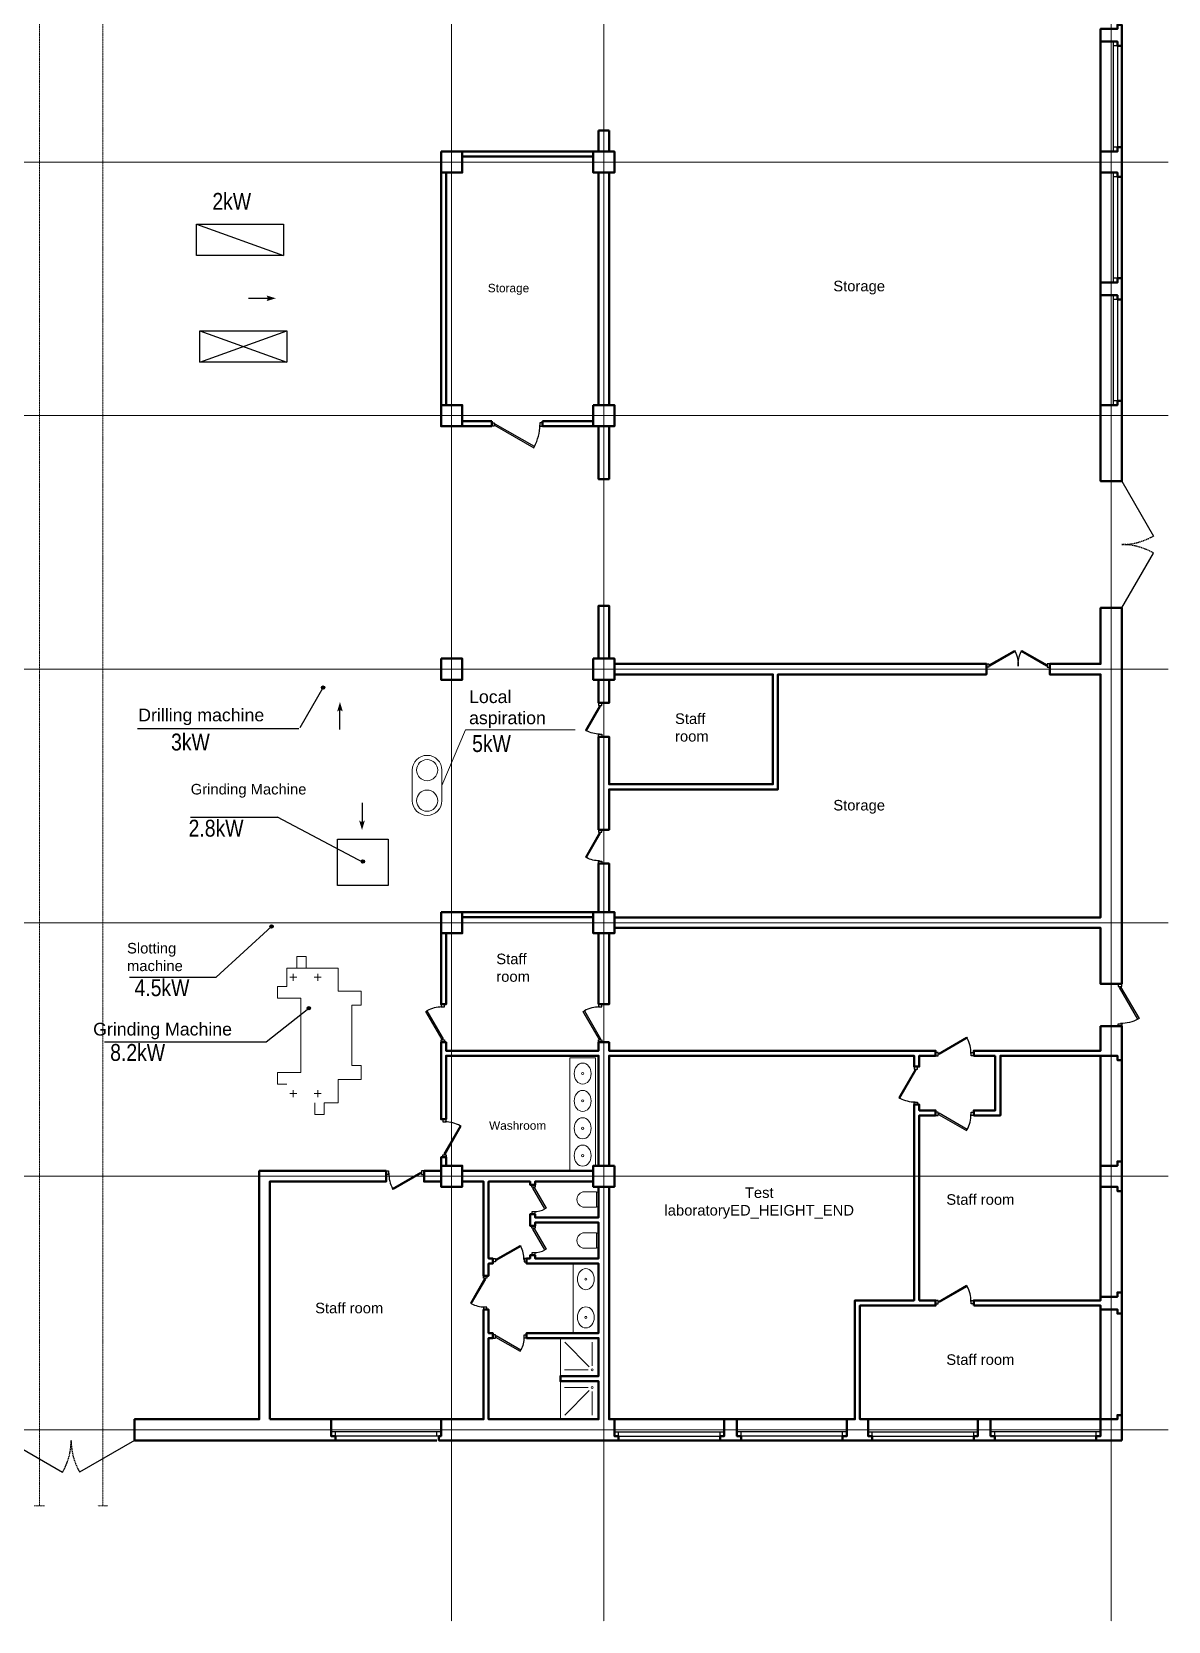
# Model space of a CAD drawing. Header units: millimetres. Extents: x 22548 to 138166, y 14045 to 100780.
# Drawn here: x 111285 to 138166, y 34515 to 72129 of the extents above; entities that cross this region are included whole.
import ezdxf

# ---------------------------------------------------------------- set-up
doc = ezdxf.new("R2010")
doc.units = ezdxf.units.MM
doc.linetypes.add('ACAD_ISO10W100', pattern=[18, 12, -3, 0, -3])
doc.linetypes.add('DASHED', pattern=[0.211667, 0.141111, -0.070556])
for name, color, linetype, lineweight in [('axis', 40, 'ACAD_ISO10W100', 13), ('equipment', 177, 'Continuous', 13), ('rail', 30, 'DASHED', 13), ('wall', 5, 'Continuous', 50), ('WC sanitary', 121, 'Continuous', 13)]:
    doc.layers.add(name, color=color, linetype=linetype, lineweight=lineweight)
for name, color, linetype in [('door_cad-block.com', 250, 'Continuous'), ('txt', 7, 'Continuous'), ('Windows', 7, 'Continuous')]:
    doc.layers.add(name, color=color, linetype=linetype)
doc.styles.add('Qwerty', font='timesi.ttf')
doc.styles.get("Standard").update_dxf_attribs({"font": 'arial.ttf'})

# ---------------------------------------------------------------- blocks, each defined once
blk = doc.blocks.new('ШлПС')
at = {"color": 0}
for p, q in [((204896, 15982), (204896, 16182)), ((204896, 16182), (205146, 16182)), ((205146, 16182), (205146, 15682)), ((206996, 16182), (206746, 16182)), ((206746, 16182), (206746, 15682)), ((206996, 15982), (206996, 16182)), ((204621, 15844), (204771, 15844)), ((204696, 15769), (204696, 15919)), ((207396, 15982), (206996, 15982)), ((207271, 15844), (207121, 15844)), ((207196, 15769), (207196, 15919)), ((207396, 14882), (207396, 15982)), ((207646, 15768), (207396, 15768)), ((207646, 15568), (207646, 15768)), ((204696, 15395), (204696, 15245)), ((206746, 15682), (205146, 15682)), ((207196, 15395), (207196, 15245)), ((207396, 15568), (207646, 15568)), ((204246, 15182), (204246, 15382)), ((204246, 15382), (204496, 15382)), ((204496, 15182), (204246, 15182)), ((204496, 14882), (204496, 15182)), ((204621, 15320), (204771, 15320)), ((207271, 15320), (207121, 15320)), ((204996, 14882), (204496, 14882)), ((204996, 14382), (204996, 14882)), ((206896, 14382), (206896, 14882)), ((206896, 14882), (207396, 14882)), ((204996, 14382), (205296, 14382)), ((205296, 14382), (204996, 14382)), ((205296, 14382), (205296, 14582)), ((205296, 14582), (206596, 14582)), ((205296, 14582), (205296, 14382)), ((206596, 14582), (206596, 14382)), ((206596, 14382), (206896, 14382))]:
    blk.add_line(p, q, dxfattribs=at)
blk = doc.blocks.new('Local aspiration_dwgmodels.com')
at = {"color": 0}
for p, q in [((-350, 723), (-350, 0)), ((350, 723), (350, 0))]:
    blk.add_line(p, q, dxfattribs=at)
for centre in [(0, 723), (0, 0)]:
    blk.add_circle(centre, 250, dxfattribs=at)
for centre, start, end in [((0, 723), 0, 180), ((0, 0), 180, 0)]:
    blk.add_arc(centre, 350, start, end, dxfattribs=at)
blk = doc.blocks.new('*U39')
for points in [[(5, 5), (65, 5), (65, 85), (5, 85)], [(740, 30), (160, -305), (145, -279), (725, 56)], [(805, 5), (745, 5), (745, 85), (805, 85)]]:
    blk.add_lwpolyline(points, close=True)
blk.add_arc((740, 30), 671, 180, 207.4362)
blk = doc.blocks.new('*U37')
for points in [[(5, 5), (65, 5), (65, 85), (5, 85)], [(5, 5), (65, 5), (65, 85), (5, 85)], [(683, -289), (85, 56), (70, 30), (668, -315)], [(842, -315), (1440, 30), (1425, 56), (827, -289)], [(1505, 5), (1445, 5), (1445, 85), (1505, 85)]]:
    blk.add_lwpolyline(points, close=True)
for centre, start, end in [((20, 30), 334.2879, 2.3373), ((1490, 30), 177.6627, 205.7121)]:
    blk.add_arc(centre, 736, start, end)
blk = doc.blocks.new('*U31')
at = {"color": 0}
for p, q in [((0, 0), (2600, 0)), ((100, 0), (100, -100)), ((2500, 0), (2500, -100)), ((0, -100), (2600, -100))]:
    blk.add_line(p, q, dxfattribs=at)
blk = doc.blocks.new('*U47')
for points in [[(70, 60), (737, 445), (752, 419), (85, 34)], [(5, 5), (65, 5), (65, 85), (5, 85)], [(905, 5), (845, 5), (845, 85), (905, 85)]]:
    blk.add_lwpolyline(points, close=True)
blk.add_arc((70, 60), 771, 0, 27.7688)
blk = doc.blocks.new('*U44')
for points in [[(5, 5), (65, 5), (65, 85), (5, 85)], [(640, 30), (146, -255), (131, -229), (625, 56)], [(705, 5), (645, 5), (645, 85), (705, 85)]]:
    blk.add_lwpolyline(points, close=True)
blk.add_arc((640, 30), 571, 180, 206.9872)
blk = doc.blocks.new('*U45')
for points in [[(5, 5), (65, 5), (65, 85), (5, 85)], [(740, 30), (160, -305), (145, -279), (725, 56)], [(805, 5), (745, 5), (745, 85), (805, 85)]]:
    blk.add_lwpolyline(points, close=True)
blk.add_arc((740, 30), 671, 180, 207.4362)
blk = doc.blocks.new('*U46')
for points in [[(740, 60), (160, 395), (145, 369), (725, 34)], [(5, 5), (65, 5), (65, 85), (5, 85)], [(805, 5), (745, 5), (745, 85), (805, 85)]]:
    blk.add_lwpolyline(points, close=True)
blk.add_arc((740, 60), 671, 152.5638, 180)
blk = doc.blocks.new('wc1')
at = {"color": 0}
blk.add_lwpolyline([(-184, -334), (-184, -334), (-184, -58, -0.414214), (-174, -48), (-174, -10, -0.414214), (-164, 0), (164, 0, -0.414214), (174, -10), (174, -48, -0.414214), (184, -58), (184, -334, -0.965307)], format="xyb", close=True, dxfattribs=at)
blk.add_lwpolyline([(-174, -48), (174, -48)], dxfattribs=at)
blk = doc.blocks.new('*U49')
for points in [[(940, 60), (187, 495), (172, 469), (925, 34)], [(5, 5), (65, 5), (65, 85), (5, 85)], [(1005, 5), (945, 5), (945, 85), (1005, 85)]]:
    blk.add_lwpolyline(points, close=True)
blk.add_arc((940, 60), 871, 151.9749, 180)
blk = doc.blocks.new('*U51')
for points in [[(1140, 60), (213, 595), (198, 569), (1125, 34)], [(5, 5), (65, 5), (65, 85), (5, 85)], [(1205, 5), (1145, 5), (1145, 85), (1205, 85)]]:
    blk.add_lwpolyline(points, close=True)
blk.add_arc((1140, 60), 1071, 151.6059, 180)
blk = doc.blocks.new('*U52')
for points in [[(840, 60), (173, 445), (158, 419), (825, 34)], [(5, 5), (65, 5), (65, 85), (5, 85)], [(905, 5), (845, 5), (845, 85), (905, 85)]]:
    blk.add_lwpolyline(points, close=True)
blk.add_arc((840, 60), 771, 152.2312, 180)
blk = doc.blocks.new('*U53')
for points in [[(5, 5), (65, 5), (65, 85), (5, 85)], [(840, 30), (173, -355), (158, -329), (825, 56)], [(905, 5), (845, 5), (845, 85), (905, 85)]]:
    blk.add_lwpolyline(points, close=True)
blk.add_arc((840, 30), 771, 180, 207.7688)
blk = doc.blocks.new('*U54')
for points in [[(5, 5), (65, 5), (65, 85), (5, 85)], [(70, 30), (737, -355), (752, -329), (85, 56)], [(905, 5), (845, 5), (845, 85), (905, 85)]]:
    blk.add_lwpolyline(points, close=True)
blk.add_arc((70, 30), 771, 332.2312, 0)
blk = doc.blocks.new('*U55')
for points in [[(70, 60), (737, 445), (752, 419), (85, 34)], [(5, 5), (65, 5), (65, 85), (5, 85)], [(905, 5), (845, 5), (845, 85), (905, 85)]]:
    blk.add_lwpolyline(points, close=True)
blk.add_arc((70, 60), 771, 0, 27.7688)
blk = doc.blocks.new('gate 1500')
at = {"color": 0}
for points in [[(0, 0), (1299, 750)], [(3000, 0), (1701, 750)]]:
    blk.add_lwpolyline(points, dxfattribs=at)
at = {"color": 0, "linetype": 'DASHED', "ltscale": 200}
for centre, start, end in [((0, 0), 0, 30), ((3000, 0), 150, 180)]:
    blk.add_arc(centre, 1500, start, end, dxfattribs=at)

msp = doc.modelspace()

# ---------------------------------------------------------------- hatches: boundary and pattern name
at = {"layer": 'txt'}
for points in [[(117060, 65822), (116832, 65889, -0.449967), (116832, 65754)], [(118215, 56609, 1), (118136, 56609, 1)], [(118574, 56268), (118507, 56041, -0.449967), (118642, 56041)], [(119096, 53237), (119163, 53465, -0.449967), (119028, 53465)], [(119156, 52494, 1), (119077, 52494, 1)], [(116997, 50957, 1), (116917, 50957, 1)], [(117837, 49062, 1), (117837, 48983, 1)]]:
    msp.add_hatch(color=256, dxfattribs=at).paths.add_polyline_path(points)

# ---------------------------------------------------------------- linework, layer by layer
at = {"layer": 'axis'}
for points in [[(121215, 100780), (121215, 34515)], [(124815, 100780), (124815, 34515)], [(136815, 100780), (136815, 34515)], [(138166, 69045), (76915, 69045)], [(138166, 63045), (22548, 63045)], [(138166, 57045), (22548, 57045)], [(138166, 51045), (22548, 51045)], [(138166, 45045), (22548, 45045)], [(138166, 39045), (22548, 39045)]]:
    msp.add_lwpolyline(points, dxfattribs=at)
at = {"layer": 'equipment', "lineweight": 30}
for p, q in [((115182, 67575), (117241, 67575)), ((115182, 66831), (115182, 67575)), ((115182, 67575), (117241, 66831)), ((117241, 67575), (117241, 66831)), ((117241, 66831), (115182, 66831)), ((115262, 65051), (117321, 65051)), ((115262, 64308), (115262, 65051)), ((115262, 65051), (117321, 64308)), ((115262, 64308), (117321, 65051)), ((117321, 65051), (117321, 64308)), ((117321, 64308), (115262, 64308))]:
    msp.add_line(p, q, dxfattribs=at)
msp.add_lwpolyline([(118515, 53024), (119715, 53024), (119715, 51924), (118515, 51924)], close=True, dxfattribs=at)
at = {"layer": 'rail'}
for p, q in [((111465, 37244), (111465, 100357)), ((112965, 37244), (112965, 100357)), ((111343, 37244), (111587, 37244)), ((112843, 37244), (113087, 37244))]:
    msp.add_line(p, q, dxfattribs=at)
at = {"layer": 'txt'}
for p, q in [((116413, 65822), (116863, 65822)), ((118192, 56645), (117625, 55658)), ((118574, 55621), (118574, 56071)), ((117599, 55632), (113789, 55632)), ((119096, 53884), (119096, 53435)), ((115040, 53540), (117095, 53540)), ((119138, 52461), (117095, 53540)), ((116957, 50957), (115649, 49759)), ((113594, 49759), (115649, 49759)), ((116825, 48228), (117837, 49022)), ((113005, 48228), (116825, 48228))]:
    msp.add_line(p, q, dxfattribs=at)
at = {"layer": 'txt', "lineweight": 15}
for q in [(120986, 54294), (124139, 55607)]:
    msp.add_line((121546, 55607), q, dxfattribs=at)
at = {"layer": 'txt'}
for centre in [(118176, 56609), (119117, 52494), (116957, 50957), (117837, 49022)]:
    msp.add_circle(centre, 39.6, dxfattribs=at)
at = {"layer": 'wall'}
for points in [[(137065, 71795), (136965, 71795), (136965, 71895), (136565, 71895), (136565, 72195), (136965, 72195), (136965, 72295), (137065, 72295)], [(137065, 68695), (136965, 68695), (136965, 68795), (136565, 68795), (136565, 69295), (136965, 69295), (136965, 69395), (137065, 69395)], [(137065, 65795), (137065, 66295), (136965, 66295), (136965, 66195), (136565, 66195), (136565, 65895), (136965, 65895), (136965, 65795)], [(137065, 62695), (137065, 63395), (136965, 63395), (136965, 63295), (136565, 63295), (136565, 61495), (137065, 61495), (137065, 62695)], [(124690, 49115), (124940, 49115), (124940, 50795), (124690, 50795)], [(134075, 47895), (134075, 46605), (133565, 46605), (133565, 46485), (134195, 46485), (134195, 47895), (136965, 47895), (136965, 47895), (136965, 47795), (137065, 47795), (137065, 48595), (136565, 48595), (136565, 48015), (133565, 48015), (133565, 47895)], [(132665, 47895), (132665, 48015), (124940, 48015), (124940, 48215), (124690, 48215), (124690, 48015), (121085, 48015), (121085, 48215), (120965, 48215), (120965, 48215), (120965, 46395), (121085, 46395), (121085, 47895), (124690, 47895), (124690, 45295), (124940, 45295), (124940, 47895), (132155, 47895), (132155, 47640), (132275, 47640), (132275, 47895)], [(132275, 42105), (132665, 42105), (132665, 41985), (130875, 41985), (130875, 39295), (131065, 39295), (131065, 38895), (131165, 38895), (131165, 38795), (130465, 38795), (130465, 38895), (130565, 38895), (130565, 39295), (130755, 39295), (130755, 42105), (132155, 42105), (132155, 46740), (132275, 46740), (132275, 46605), (132665, 46605), (132665, 46485), (132275, 46485)], [(116915, 39295), (118365, 39295), (118365, 38895), (118465, 38895), (118465, 38795), (113715, 38795), (113715, 39295), (116665, 39295), (116665, 45170), (119665, 45170), (119665, 44920), (116915, 44920)], [(137065, 44695), (136965, 44695), (136965, 44795), (136565, 44795), (136565, 45295), (136965, 45295), (136965, 45395), (137065, 45395)], [(133565, 41985), (136565, 41985), (136565, 41895), (136965, 41895), (136965, 41795), (137065, 41795), (137065, 42295), (136965, 42295), (136965, 42195), (136565, 42195), (136565, 42105), (133565, 42105)], [(128065, 38795), (127565, 38795), (127565, 38895), (127665, 38895), (127665, 39295), (127965, 39295), (127965, 38895), (128065, 38895)], [(133565, 38795), (134065, 38795), (134065, 38895), (133965, 38895), (133965, 39295), (133665, 39295), (133665, 38895), (133565, 38895)], [(137065, 38795), (137065, 39395), (136965, 39395), (136965, 39295), (136565, 39295), (136565, 38895), (136465, 38895), (136465, 38795)]]:
    msp.add_lwpolyline(points, close=True, dxfattribs=at)
at = {"layer": 'wall', "color": 4}
for points in [[(136565, 71895), (136565, 69295)], [(137065, 71795), (137065, 69395)], [(136565, 68795), (136565, 66195)], [(137065, 68695), (137065, 66295)], [(136565, 65895), (136565, 63295)], [(137065, 65795), (137065, 63395)], [(120965, 48215), (121085, 48215)], [(136565, 45295), (136565, 47895)], [(137065, 45395), (137065, 47795)], [(132665, 46605), (132665, 46485)], [(136565, 44795), (136565, 42195)], [(137065, 44695), (137065, 42295)], [(136565, 41895), (136565, 39295)], [(137065, 41795), (137065, 39395)], [(118365, 39295), (120965, 39295)], [(127665, 39295), (125065, 39295)], [(127965, 39295), (130565, 39295)], [(133665, 39295), (131065, 39295)], [(133965, 39295), (136565, 39295)], [(120865, 38795), (118465, 38795)], [(125165, 38795), (127565, 38795)], [(130465, 38795), (128065, 38795)], [(131165, 38795), (133565, 38795)], [(136465, 38795), (134065, 38795)]]:
    msp.add_lwpolyline(points, dxfattribs=at)
at = {"layer": 'wall'}
for points in [[(124690, 69295), (124690, 69795)], [(124690, 69795), (124940, 69795)], [(124940, 69295), (124940, 69795)], [(120965, 69295), (121465, 69295), (121465, 68795), (120965, 68795), (120965, 69295)], [(121465, 69295), (124615, 69295)], [(124565, 69295), (125065, 69295), (125065, 68795), (124565, 68795), (124565, 69295)], [(121465, 69175), (124565, 69175)], [(120965, 63295), (120965, 68795)], [(121085, 63295), (121085, 68795)], [(124690, 68795), (124690, 63295)], [(124940, 68795), (124940, 63295)], [(120965, 63295), (121465, 63295), (121465, 62795), (120965, 62795), (120965, 63295)], [(124565, 63295), (125065, 63295), (125065, 62795), (124565, 62795), (124565, 63295)], [(121465, 62915), (122165, 62915)], [(122165, 62795), (122165, 62915)], [(123365, 62915), (124565, 62915)], [(123365, 62795), (123365, 62915)], [(121465, 62795), (122165, 62795)], [(123365, 62795), (124565, 62795)], [(124690, 62795), (124690, 61545), (124940, 61545), (124940, 62795)], [(124690, 57295), (124690, 58545), (124940, 58545), (124940, 57295)], [(125065, 51170), (136565, 51170), (136565, 56920), (135365, 56920), (135365, 57170), (136565, 57170), (136565, 58495), (137065, 58495), (137065, 49595), (136565, 49595), (136565, 50920), (125065, 50920)], [(120965, 57295), (121465, 57295), (121465, 56795), (120965, 56795), (120965, 57295)], [(124565, 57295), (125065, 57295), (125065, 56795), (124565, 56795), (124565, 57295)], [(125065, 56920), (128815, 56920), (128815, 54320), (124940, 54320), (124940, 55445), (124690, 55445), (124690, 55445), (124690, 53245), (124940, 53245), (124940, 54200), (128935, 54200), (128935, 56920), (133865, 56920), (133865, 57170), (125065, 57170)], [(124690, 56795), (124690, 56245), (124940, 56245), (124940, 56795)], [(124690, 51295), (124690, 52445), (124940, 52445), (124940, 51295)], [(120965, 51295), (121465, 51295), (121465, 50795), (120965, 50795), (120965, 51295)], [(121469, 51295), (124619, 51295)], [(121469, 51175), (124565, 51175)], [(124565, 51295), (125065, 51295), (125065, 50795), (124565, 50795), (124565, 51295)], [(120965, 50795), (120965, 49115), (121085, 49115), (121085, 50795)], [(120965, 45170), (120565, 45170), (120565, 44920), (120965, 44920)], [(120965, 45295), (120965, 45495), (121085, 45495), (121085, 45295)], [(120965, 45295), (121465, 45295), (121465, 44795), (120965, 44795), (120965, 45295)], [(124565, 45170), (121465, 45170)], [(125065, 45295), (124565, 45295), (124565, 44795), (125065, 44795), (125065, 45295)], [(124690, 44795), (124690, 44070), (123190, 44070), (123190, 44145), (123070, 44145), (123070, 43875), (123190, 43875), (123190, 43950), (124690, 43950), (124690, 43100), (123190, 43100), (123190, 43175), (123070, 43175), (123070, 43100), (122990, 43100), (122990, 42980), (124690, 42980), (124690, 41335), (122990, 41335), (122990, 41215), (124690, 41215), (124690, 40315), (123790, 40315), (123790, 40195), (124690, 40195), (124690, 39295), (122090, 39295), (122090, 41215), (122190, 41215), (122190, 41335), (122090, 41335), (122090, 41890), (121970, 41890), (121970, 41890), (121970, 39295), (120965, 39295), (120965, 38895), (120915, 38895), (120915, 38795), (125165, 38795), (125165, 38895), (125065, 38895), (125065, 39295), (124940, 39295), (124940, 44795)], [(124565, 44920), (123190, 44920), (123190, 44845), (123070, 44845), (123070, 44920), (122090, 44920), (122090, 43100), (122190, 43100), (122190, 42980), (122090, 42980), (122090, 42690), (121970, 42690), (121970, 44920), (121465, 44920)]]:
    msp.add_lwpolyline(points, dxfattribs=at)
at = {"layer": 'WC sanitary'}
for p, q in [((123790, 41215), (123790, 40315)), ((124472, 40533), (123890, 41115)), ((123790, 39295), (123790, 40195)), ((124472, 39977), (123890, 39395))]:
    msp.add_line(p, q, dxfattribs=at)
for points in [[(124565, 45170), (124015, 45170), (124015, 47845), (124615, 47845), (124615, 45295)], [(124540, 41116), (124540, 40561)], [(123889, 40465), (124444, 40465)], [(123889, 40045), (124444, 40045)], [(124540, 39394), (124540, 39949)]]:
    msp.add_lwpolyline(points, dxfattribs=at)
msp.add_lwpolyline([(124690, 41335), (124690, 42980), (124090, 42980), (124090, 41335)], close=True, dxfattribs=at)
for centre in [(124315, 47475), (124315, 46828), (124315, 46180), (124315, 45533), (124390, 42610), (124390, 41705), (124540, 40465), (124540, 40045)]:
    msp.add_circle(centre, 25, dxfattribs=at)
at = {"layer": 'WC sanitary', "extrusion": (0, 0, -1)}
for centre in [(124315, 47475), (124315, 46180), (124315, 45533), (124390, 42610)]:
    msp.add_ellipse(centre, major_axis=(0, -250), ratio=0.8, start_param=-3.141592653589793, end_param=3.141592653589793, dxfattribs=at)
at = {"layer": 'WC sanitary'}
for centre in [(124315, 46828), (124390, 41705)]:
    msp.add_ellipse(centre, major_axis=(0, 250), ratio=0.8, start_param=-3.141592653589793, end_param=3.141592653589793, dxfattribs=at)

# ---------------------------------------------------------------- block references
at = {"layer": 'door_cad-block.com'}
for name, p, rotation in [('*U51', (123370, 62880), 180), ('gate 1500', (137065, 61495), 270), ('*U53', (120960, 49120), 270), ('*U53', (124685, 49120), 270), ('*U54', (132150, 47645), 270), ('*U52', (121000, 46400), 270), ('*U47', (120570, 45175), 180), ('*U44', (123195, 44140), 90.00000000000001), ('*U44', (123195, 43170), 90.00000000000001), ('*U45', (122995, 43105), 180), ('*U46', (122055, 41885), 90.00000000000001), ('gate 1500', (113715, 38795), 180)]:
    msp.add_blockref(name, p, dxfattribs=dict(at, rotation=rotation))
at = {"layer": 'door_cad-block.com', "xscale": -1}
for name, p, rotation in [('*U37', (133860, 57175), 180), ('*U39', (124685, 55440), 270), ('*U39', (124685, 52440), 270), ('*U49', (136980, 48590), 270)]:
    msp.add_blockref(name, p, dxfattribs=dict(at, rotation=rotation))
at = {"layer": 'door_cad-block.com'}
for name, p in [('*U55', (132660, 47890)), ('*U54', (132660, 46480)), ('*U55', (132660, 42020))]:
    msp.add_blockref(name, p, dxfattribs=at)
at = {"layer": 'door_cad-block.com', "xscale": -1}
msp.add_blockref('*U45', (122995, 41210), dxfattribs=at)
at = {"layer": 'equipment', "lineweight": 30}
msp.add_blockref('Local aspiration_dwgmodels.com', (120636, 53933), dxfattribs=at)
at = {"layer": 'equipment', "lineweight": 30, "xscale": 1.100000005681114, "yscale": 1.100000005681114, "zscale": 1.100000005681114, "rotation": 90}
msp.add_blockref('ШлПС', (134899, -178163), dxfattribs=at)
at = {"layer": 'WC sanitary', "rotation": 270}
msp.add_blockref('wc1', (124690, 44495), dxfattribs=at)
at = {"layer": 'WC sanitary', "xscale": -1, "rotation": 270}
msp.add_blockref('wc1', (124690, 43525), dxfattribs=at)
at = {"layer": 'Windows'}
for p, rotation in [((136965, 71895), 270), ((136965, 68795), 270), ((136965, 65895), 270), ((120965, 38895), 180), ((130565, 38895), 180), ((136565, 38895), 180)]:
    msp.add_blockref('*U31', p, dxfattribs=dict(at, rotation=rotation))
at = {"layer": 'Windows', "xscale": -1, "rotation": 180}
for p in [(125065, 38895), (131065, 38895)]:
    msp.add_blockref('*U31', p, dxfattribs=at)

# ---------------------------------------------------------------- texts
at = {"layer": 'txt', "color": 1, "lineweight": 20, "char_height": 400, "width": 1885.47, "attachment_point": 1, "style": 'Qwerty'}
for s, insert in [('{\\fArial Narrow|b0|i0|c204|p34;\\C2;2\\fArial Narrow|b0|i0|c0|p34;kW}', (115556, 68316)), ('{\\fArial Narrow|b0|i0|c204|p34;\\C2;3\\fArial Narrow|b0|i0|c0|p34;kW}', (114579, 55521)), ('{\\fArial Narrow|b0|i0|c204|p34;\\C2;5\\fArial Narrow|b0|i0|c0|p34;kW}', (121701, 55485)), ('{\\fArial Narrow|b0|i0|c204|p34;\\C2;2.8\\fArial Narrow|b0|i0|c0|p34;kW}', (114994, 53482)), ('{\\fArial Narrow|b0|i0|c204|p34;\\C2;4.5\\fArial Narrow|b0|i0|c0|p34;kW}', (113715, 49707)), ('{\\fArial Narrow|b0|i0|c204|p34;\\C2;8.2\\fArial Narrow|b0|i0|c0|p34;kW}', (113139, 48175))]:
    msp.add_mtext(s, dxfattribs=dict(at, insert=insert))
at = {"layer": 'txt'}
for s, insert, char_height, width, attachment_point in [('Storage', (130244, 66237), 250, 2134.94, 1), ('Storage', (122561, 66034), 200, 3834.94, 5), ('Local aspiration', (121628, 56543), 300, 2751.81, 1), ('Drilling machine', (113802, 56111), 300, 5475.47, 1), ('Staff\\Proom', (126500, 55999), 250, 2797.59, 1), ('Grinding Machine', (115044, 54330), 250, 2919.02, 1), ('Storage', (130244, 53951), 250, 2134.94, 1), ('Slotting machine', (113537, 50567), 250, 2134.94, 1), ('Staff\\Proom', (122272, 50314), 250, 2797.59, 1), ('Grinding Machine', (112736, 48676), 300, 4817.7, 1), ('Washroom', (122777, 46244), 200, 2134.94, 5), ('Test^JlaboratoryED_HEIGHT_END', (128492, 44411), 250, 2134.94, 5), ('Staff room', (132917, 44620), 250, 2797.59, 1), ('Staff room', (117987, 42052), 250, 2797.59, 1), ('Staff room', (132917, 40832), 250, 2797.59, 1)]:
    msp.add_mtext(s, dxfattribs=dict(at, insert=insert, char_height=char_height, width=width, attachment_point=attachment_point))

doc.saveas('drawing.dxf')
